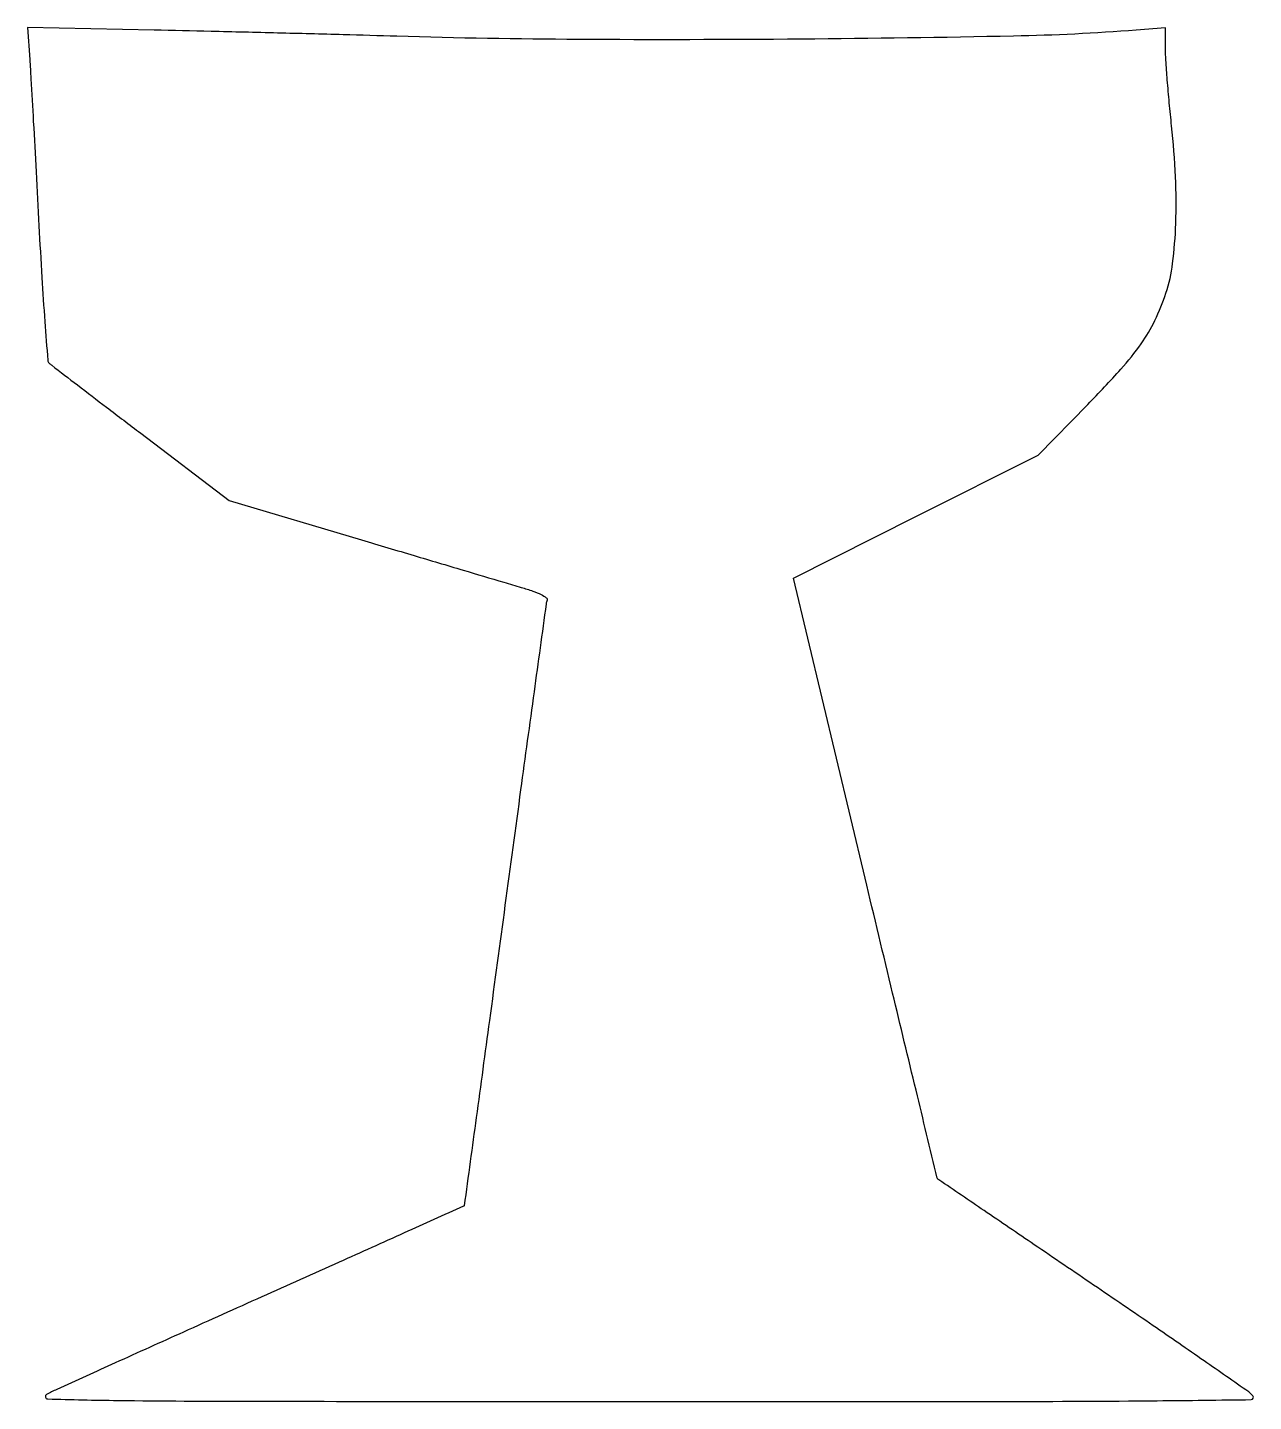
# Model space of a CAD drawing. Extents: x 0 to 322, y 0 to 361.
import ezdxf

# ---------------------------------------------------------------- set-up
doc = ezdxf.new("R2010")
doc.units = 0

msp = doc.modelspace()

# ---------------------------------------------------------------- linework, layer by layer
msp.add_lwpolyline([(0.547445, 352.883526, -0.003036), (0.870618, 347.757191, -0.000375), (1.498949, 336.575926, -0.000443), (2.223536, 323.293774, -0.000366), (2.972641, 309.140902, 0.002114), (3.740766, 295.530246, 0.003407), (4.523079, 283.943838, 0.000662), (5.293677, 273.764213, 0.191228), (5.659098, 273.016864, 0.021023), (6.338805, 272.448884, 0.000115), (13.076373, 267.286252, 0.000503), (20.763965, 261.410742, 0.000319), (29.728553, 254.582568), (52.957107, 236.913211), (87.728553, 226.556031, 0.000043), (101.570936, 222.434173, 0.000054), (114.403018, 218.615867, 0.000043), (125.172465, 215.413595, 0.000426), (129.707251, 214.069811, -0.012332), (132.754856, 213.087201, -0.030464), (134.919461, 212.178471, -0.039512), (136.28821, 211.362903, -0.332869), (136.495293, 210.720386, 0.04845), (136.255161, 209.71322, 0.000048), (133.07274, 186.652238, 0.000483), (129.543501, 160.875939, 0.000297), (125.432726, 130.5, -0.000156), (121.341171, 100.202102, -0.00026), (117.873353, 74.683215, -0.000003), (114.713343, 51.520902, -0.239036), (114.644684, 51.421584, -0.018593), (114.523566, 51.361654, -0.000001), (98.973751, 44.374615, -0.000033), (81.832742, 36.673978, -0.00002), (61.5, 27.542019, 0.000373), (40.935454, 18.288502, 0.000563), (23.040625, 10.195999, 0.000212), (7.652117, 3.208196, 0.013562), (5, 1.914631, 0.772637), (5.276514, 0.710855, 0.004365), (23.761852, 0.329744, 0.002736), (58.460916, 0.107254, 0.000166), (162.372445, 0.044196, 0.000221), (256.967338, 0.059963, 0.00218), (296.756909, 0.257613, 0.001025), (321.514386, 0.539303, 0.63047), (321.972805, 1.532768, 0.067307), (320.842583, 2.572374, 0.000396), (309.148039, 10.719078, 0.001657), (295.754937, 19.967594, 0.001053), (280.10036, 30.652915, -0.0001), (264.51094, 41.25025, -0.000164), (251.334756, 50.217286, -0.000009), (239.455329, 58.307823, -0.031219), (239.188171, 58.515308, -0.153884), (239.020444, 58.793431, -0.000015), (233.439166, 81.873147, -0.000459), (227.294173, 107.389659, -0.000277), (220.054977, 137.645162), (201.233611, 216.5), (233.38867, 232.667493), (265.543729, 248.834987), (278.554191, 262.167493, 0.009704), (287.267067, 271.449765, 0.030586), (292.588032, 278.121925, 0.040816), (296.186495, 284.25694, 0.031407), (299.111012, 291.451537, 0.050328), (300.868861, 299.213174, 0.022074), (301.69142, 309.735976, 0.019849), (301.619833, 322.031375, 0.015393), (300.599426, 335.379292, -0.003484), (299.98714, 341.474735, -0.003648), (299.469831, 347.485625, -0.003502), (299.097361, 352.682364, -0.016138), (299, 355.698016), (299, 361.137448), (291.25, 360.547882, -0.013907), (259.01975, 358.99592, -0.003025), (203.360851, 358.202487, -0.003348), (144.62372, 358.11389, -0.006225), (97, 358.954008, 0.000768), (82.926553, 359.35595, 0.000421), (65.687459, 359.807246, 0.00042), (48.18577, 360.235943, 0.000671), (33.233902, 360.569533), (-0.032196, 361.267051)], format="xyb", close=True)

doc.saveas('drawing.dxf')
